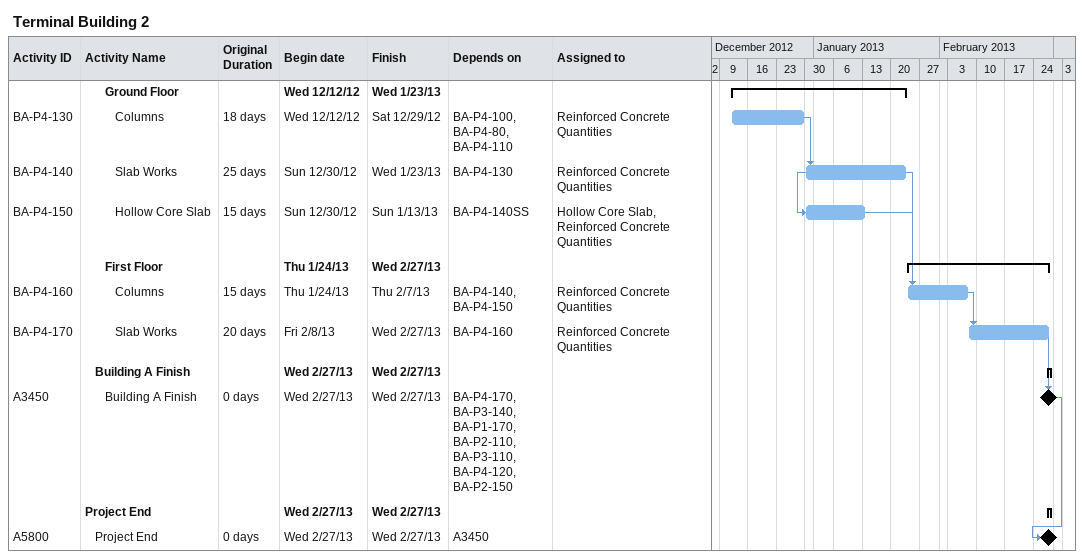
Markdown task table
Terminal Building 2

| ID | Level | Task | Original duration | Start | Finish | Predecessors | Resources |
|---|---|---|---|---|---|---|---|
|  | 3 | **Ground Floor** |  | 2012-12-12 | 2013-01-23 |  |  |
| BA-P4-130 | 4 | Columns | 18d | 2012-12-12 | 2012-12-29 | BA-P4-100, BA-P4-80, BA-P4-110 | Reinforced Concrete Quantities |
| BA-P4-140 | 4 | Slab Works | 25d | 2012-12-30 | 2013-01-23 | BA-P4-130 | Reinforced Concrete Quantities |
| BA-P4-150 | 4 | Hollow Core Slab | 15d | 2012-12-30 | 2013-01-13 | BA-P4-140SS | Hollow Core Slab, Reinforced Concrete Quantities |
|  | 3 | **First Floor** |  | 2013-01-24 | 2013-02-27 |  |  |
| BA-P4-160 | 4 | Columns | 15d | 2013-01-24 | 2013-02-07 | BA-P4-140, BA-P4-150 | Reinforced Concrete Quantities |
| BA-P4-170 | 4 | Slab Works | 20d | 2013-02-08 | 2013-02-27 | BA-P4-160 | Reinforced Concrete Quantities |
|  | 2 | **Building A Finish** |  | 2013-02-27 | 2013-02-27 |  |  |
| A3450 | 3 | Building A Finish | 0d | 2013-02-27 | 2013-02-27 | BA-P4-170, BA-P3-140, BA-P1-170, BA-P2-110, BA-P3-110, BA-P4-120, BA-P2-150 |  |
|  | 1 | **Project End** |  | 2013-02-27 | 2013-02-27 |  |  |
| A5800 | 2 | Project End | 0d | 2013-02-27 | 2013-02-27 | A3450 |  |
